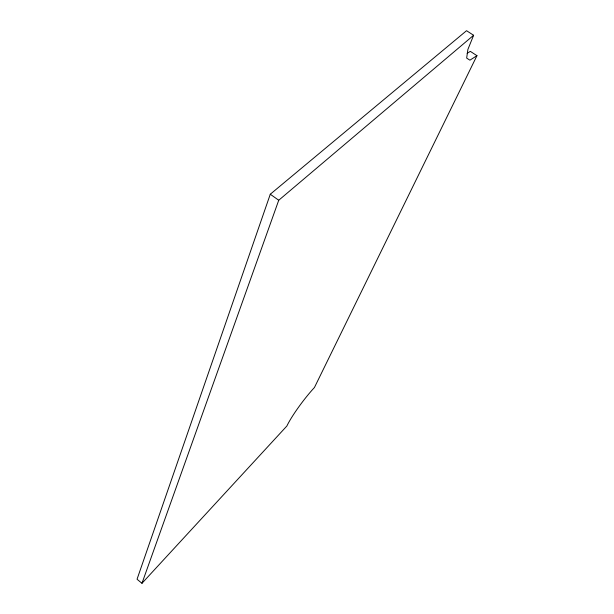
<?xml version="1.0" encoding="UTF-8"?>
<svg xmlns="http://www.w3.org/2000/svg" width="614" height="614" viewBox="0 0 614 614"><rect width="100%" height="100%" fill="white"/><g stroke="black" fill="none" stroke-linecap="round" stroke-linejoin="round"><path stroke-width="0.92" d="M476.955 55.682L469.91 60.172L466.663 58.1L467.883 49.465L473.617 35.274L466.548 30.7L270.283 194.231L137.045 579.248L141.972 583.3L286.876 426.001A33.164 4.605 -53.1 0 1 314.429 387.518L476.955 55.682L470.324 51.361L467.154 53.326M141.972 583.3L278.733 200.256L473.617 35.274M270.283 194.231L278.733 200.256"/></g></svg>
